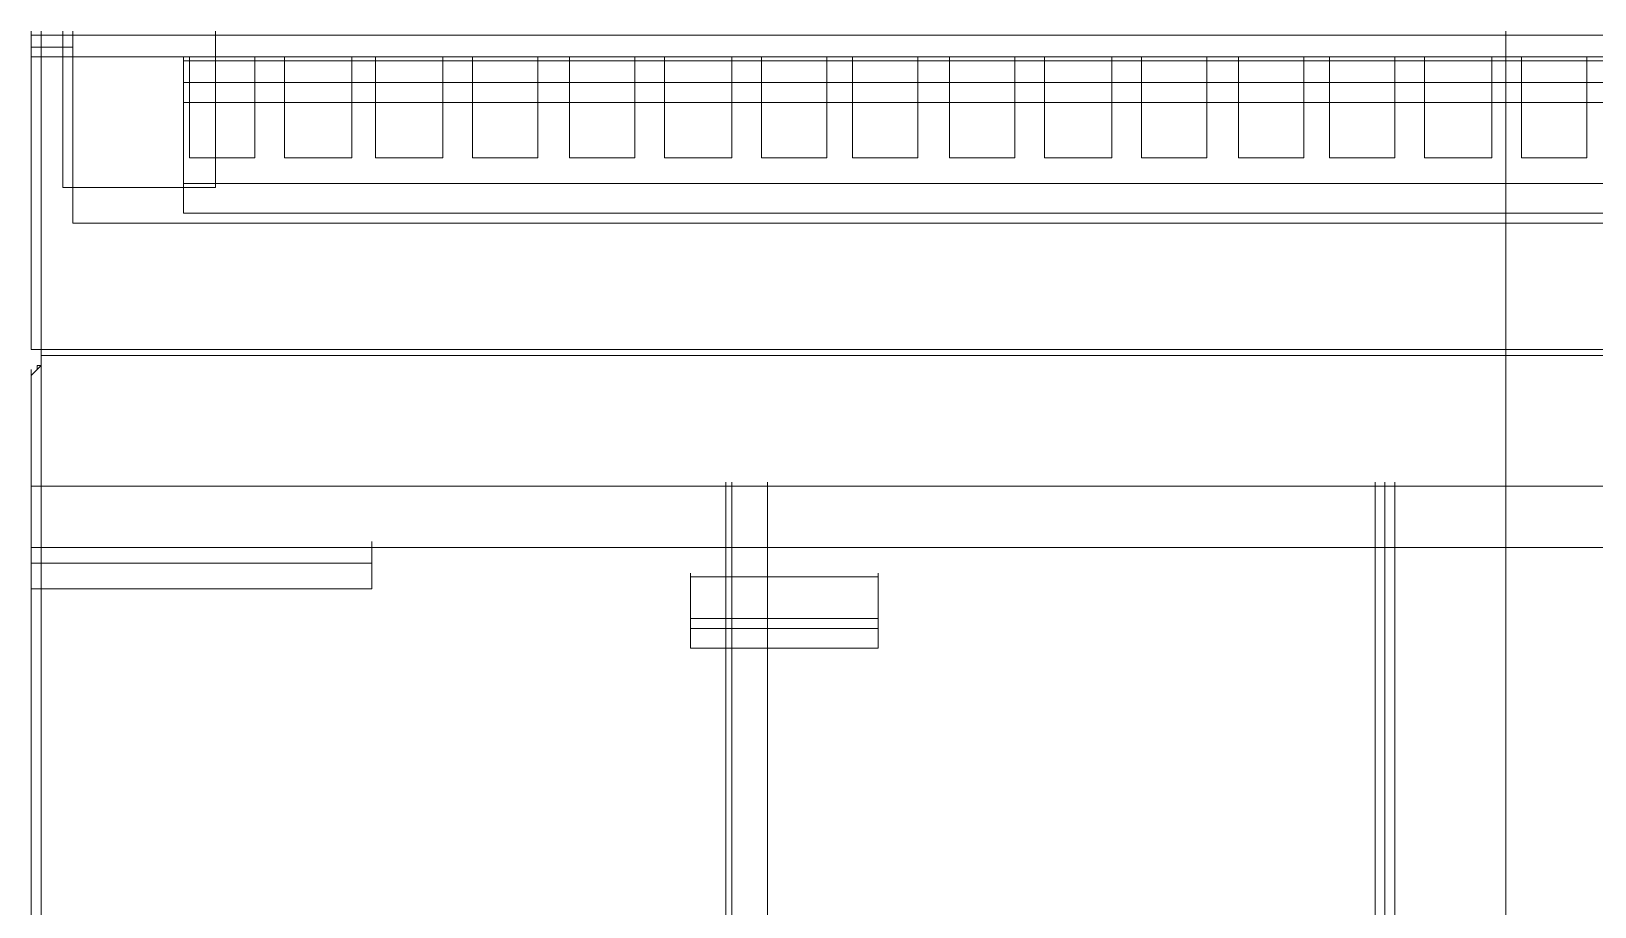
# Model space of a CAD drawing. Header units: millimetres. Extents: x 3 to 291, y 6 to 496.
# Drawn here: x 179.31 to 192.38, y 398.04 to 405.36 of the extents above; entities that cross this region are included whole.
import ezdxf

# ---------------------------------------------------------------- set-up
doc = ezdxf.new("R2010")
doc.units = ezdxf.units.MM
doc.layers.get('0').update_dxf_attribs({"linetype": 'CONTINUOUS'})

msp = doc.modelspace()

# ---------------------------------------------------------------- linework, layer by layer
at = {"color": 7, "linetype": 'Continuous', "lineweight": 20}
for points in [[(179.311, 405.328), (179.311, 405.361), (179.311, 405.361)], [(179.311, 405.328), (179.311, 405.361), (179.311, 405.361)], [(179.311, 405.328), (179.311, 405.361), (179.311, 405.361)], [(179.311, 405.328), (179.311, 405.361), (179.311, 405.361)], [(179.311, 405.328), (179.311, 405.361), (179.311, 405.361)], [(179.311, 405.328), (179.311, 405.361), (179.311, 405.361)], [(179.311, 405.328), (179.311, 405.361), (179.311, 405.361)], [(179.311, 405.328), (179.311, 405.361), (179.311, 405.361)], [(179.311, 405.328), (179.311, 405.361), (179.311, 405.361)], [(179.311, 405.328), (179.311, 405.361), (179.311, 405.361)], [(179.311, 405.328), (179.311, 405.361), (179.311, 405.361)], [(179.311, 405.328), (179.311, 405.361), (179.311, 405.361)], [(179.311, 405.328), (179.311, 405.361), (179.311, 405.361)], [(179.311, 405.328), (179.361, 405.328), (179.394, 405.328)], [(179.311, 402.697), (179.311, 405.328), (179.311, 405.328)], [(179.659, 405.328), (179.311, 405.328), (179.311, 405.146), (179.659, 405.146)], [(179.311, 405.146), (179.311, 405.328), (179.659, 405.328)], [(179.311, 405.328), (179.659, 405.328), (179.659, 405.328)], [(179.311, 405.328), (179.311, 405.278), (179.311, 405.229), (179.659, 405.229)], [(179.576, 405.328), (179.311, 405.328), (179.311, 405.146)], [(179.576, 405.328), (179.311, 405.328), (179.311, 405.328)], [(179.576, 405.146), (179.311, 405.146), (179.311, 405.328)], [(179.576, 405.328), (179.311, 405.328), (179.311, 405.146)], [(179.576, 405.328), (179.311, 405.328), (179.311, 405.328)], [(179.576, 405.146), (179.311, 405.146), (179.311, 405.328)], [(179.576, 405.328), (179.311, 405.328), (179.311, 405.146)], [(179.576, 405.328), (179.311, 405.328), (179.311, 405.328)], [(179.576, 405.146), (179.311, 405.146), (179.311, 405.328)], [(179.576, 405.328), (179.311, 405.328), (179.311, 405.146)], [(179.576, 405.328), (179.311, 405.328), (179.311, 405.328)], [(179.576, 405.146), (179.311, 405.146), (179.311, 405.328)], [(179.576, 405.328), (179.311, 405.328), (179.311, 405.146)], [(179.576, 405.328), (179.311, 405.328), (179.311, 405.328)], [(179.576, 405.146), (179.311, 405.146), (179.311, 405.328)], [(179.576, 405.328), (179.311, 405.328), (179.311, 405.146)], [(179.576, 405.328), (179.311, 405.328), (179.311, 405.328)], [(179.576, 405.146), (179.311, 405.146), (179.311, 405.328)], [(179.576, 405.328), (179.311, 405.328), (179.311, 405.146)], [(179.576, 405.328), (179.311, 405.328), (179.311, 405.328)], [(179.576, 405.146), (179.311, 405.146), (179.311, 405.328)], [(179.576, 405.328), (179.311, 405.328), (179.311, 405.146)], [(179.576, 405.328), (179.311, 405.328), (179.311, 405.328)], [(179.576, 405.146), (179.311, 405.146), (179.311, 405.328)], [(179.576, 405.328), (179.311, 405.328), (179.311, 405.146)], [(179.311, 405.328), (179.311, 405.229), (179.311, 405.229)], [(179.311, 405.328), (179.311, 405.146), (179.311, 405.146)], [(179.311, 405.328), (179.311, 402.697), (203.963, 402.697)], [(179.311, 405.328), (203.963, 405.328), (203.963, 402.697)], [(203.88, 405.328), (203.93, 405.328), (203.963, 405.328), (179.311, 405.328)], [(203.963, 405.328), (179.311, 405.328), (179.311, 405.328)], [(179.311, 402.697), (179.311, 405.328), (179.311, 405.328)], [(179.394, 405.328), (179.394, 405.361), (179.394, 405.361)], [(179.394, 405.328), (179.394, 405.361), (179.394, 405.361)], [(179.394, 405.328), (179.394, 402.697), (179.394, 402.697)], [(179.394, 405.328), (185.549, 405.328), (191.637, 405.328)], [(179.394, 402.697), (179.394, 405.328), (179.394, 405.328)], [(179.394, 402.697), (179.394, 405.328), (179.394, 405.328)], [(179.576, 405.328), (179.576, 405.361), (179.576, 405.361)], [(179.576, 405.328), (179.576, 405.361), (179.576, 405.361)], [(179.576, 405.328), (179.576, 405.361), (179.576, 405.361)], [(179.576, 405.328), (179.576, 405.361), (179.576, 405.361)], [(179.576, 405.328), (179.576, 405.361), (179.576, 405.361)], [(179.576, 405.328), (179.576, 405.361), (179.576, 405.361)], [(179.576, 405.328), (179.576, 405.361), (179.576, 405.361)], [(179.576, 405.328), (179.576, 405.361), (179.576, 405.361)], [(179.576, 405.328), (179.576, 405.361), (179.576, 405.361)], [(179.576, 405.146), (179.576, 404.054), (179.576, 405.328), (179.576, 405.146), (179.576, 405.328), (179.576, 405.146), (179.576, 405.328), (179.576, 405.146), (179.576, 405.328), (179.576, 405.146), (179.576, 405.328), (179.576, 405.146), (179.576, 405.328), (179.576, 405.146), (179.576, 405.328), (179.576, 405.146), (179.576, 405.328), (179.576, 405.146), (179.576, 405.328), (179.576, 405.146), (180.85, 405.146), (180.85, 404.054), (179.576, 404.054)], [(179.576, 405.328), (180.85, 405.328), (180.85, 404.054)], [(179.659, 405.328), (179.659, 405.361), (179.659, 405.361)], [(179.659, 405.328), (179.659, 405.361), (179.659, 405.361)], [(179.659, 405.229), (179.659, 405.278), (179.659, 405.328)], [(179.659, 405.229), (179.659, 403.756), (179.659, 405.328), (203.632, 405.328)], [(180.85, 405.328), (180.85, 405.361), (180.85, 405.361)], [(180.85, 405.328), (180.85, 405.361), (180.85, 405.361)], [(180.85, 405.328), (180.85, 405.361), (180.85, 405.361)], [(180.85, 405.328), (180.85, 405.361), (180.85, 405.361)], [(180.85, 405.328), (180.85, 405.361), (180.85, 405.361)], [(180.85, 405.328), (180.85, 405.361), (180.85, 405.361)], [(180.85, 405.328), (180.85, 405.361), (180.85, 405.361)], [(180.85, 405.328), (180.85, 405.361), (180.85, 405.361)], [(180.85, 405.328), (180.85, 405.361), (180.85, 405.361)], [(180.85, 405.328), (180.85, 405.361), (180.85, 405.361)], [(180.85, 405.146), (180.85, 405.328), (180.85, 405.146), (180.85, 405.328), (180.85, 405.146), (180.85, 405.328), (180.85, 405.146), (180.85, 405.328), (180.85, 405.146), (180.85, 405.328), (180.85, 405.146), (180.85, 405.328), (180.85, 405.146), (180.85, 405.328), (180.85, 405.146), (180.85, 405.328), (180.85, 405.146), (180.85, 405.328)], [(203.963, 405.328), (203.963, 405.146), (203.963, 405.328), (180.85, 405.328)], [(203.963, 405.328), (180.85, 405.328), (180.85, 405.328)], [(203.963, 405.328), (203.963, 405.146), (180.85, 405.146)], [(203.963, 405.146), (203.963, 405.328), (180.85, 405.328)], [(203.963, 405.328), (180.85, 405.328), (180.85, 405.328)], [(203.963, 405.328), (203.963, 405.146), (180.85, 405.146)], [(203.963, 405.146), (203.963, 405.328), (180.85, 405.328)], [(203.963, 405.328), (180.85, 405.328), (180.85, 405.328)], [(203.963, 405.328), (203.963, 405.146), (180.85, 405.146)], [(203.963, 405.146), (203.963, 405.328), (180.85, 405.328)], [(203.963, 405.328), (180.85, 405.328), (180.85, 405.328)], [(203.963, 405.328), (203.963, 405.146), (180.85, 405.146)], [(203.963, 405.146), (203.963, 405.328), (180.85, 405.328)], [(203.963, 405.328), (180.85, 405.328), (180.85, 405.328)], [(203.963, 405.328), (203.963, 405.146), (180.85, 405.146)], [(203.963, 405.146), (203.963, 405.328), (180.85, 405.328)], [(203.963, 405.328), (180.85, 405.328), (180.85, 405.328)], [(203.963, 405.328), (203.963, 405.146), (180.85, 405.146)], [(203.963, 405.146), (203.963, 405.328), (180.85, 405.328)], [(203.963, 405.328), (180.85, 405.328), (180.85, 405.328)], [(203.963, 405.328), (203.963, 405.146), (180.85, 405.146)], [(203.963, 405.146), (203.963, 405.328), (180.85, 405.328)], [(203.963, 405.328), (180.85, 405.328), (180.85, 405.328)], [(203.963, 405.328), (203.963, 405.146), (180.85, 405.146)], [(203.963, 405.146), (203.963, 405.328), (180.85, 405.328)], [(191.637, 405.328), (191.637, 405.361), (191.637, 405.361)], [(191.637, 402.697), (191.637, 405.328), (191.637, 405.328)], [(191.637, 405.328), (197.742, 405.328), (203.88, 405.328), (203.88, 402.697)], [(191.637, 402.697), (191.637, 405.328), (191.637, 405.328)], [(179.311, 405.229), (179.311, 405.278), (179.311, 405.278)], [(179.311, 405.146), (179.311, 405.196), (179.311, 405.196)], [(179.311, 405.146), (179.311, 405.196), (179.311, 405.196)], [(179.311, 405.146), (179.311, 405.196), (179.311, 405.196)], [(179.311, 405.146), (179.311, 405.196), (179.311, 405.196)], [(179.311, 405.146), (179.311, 405.196), (179.311, 405.196)], [(179.311, 405.146), (179.311, 405.196), (179.311, 405.196)], [(179.311, 405.146), (179.311, 405.196), (179.311, 405.196)], [(179.311, 405.146), (179.311, 405.196), (179.311, 405.196)], [(179.311, 405.146), (179.311, 405.196), (179.311, 405.196)], [(179.311, 405.146), (179.311, 405.196), (179.311, 405.196)], [(179.576, 405.146), (179.576, 405.196), (179.576, 405.196)], [(179.576, 405.146), (179.576, 405.196), (179.576, 405.196)], [(179.576, 405.146), (179.576, 405.196), (179.576, 405.196)], [(179.576, 405.146), (179.576, 405.196), (179.576, 405.196)], [(179.576, 405.146), (179.576, 405.196), (179.576, 405.196)], [(179.576, 405.146), (179.576, 405.196), (179.576, 405.196)], [(179.576, 405.146), (179.576, 405.196), (179.576, 405.196)], [(179.576, 405.146), (179.576, 405.196), (179.576, 405.196)], [(179.576, 405.146), (179.576, 405.196), (179.576, 405.196)], [(179.659, 405.229), (179.659, 405.278), (179.659, 405.278)], [(179.659, 405.146), (179.659, 405.196), (179.659, 405.196)], [(180.85, 405.146), (180.85, 405.196), (180.85, 405.196)], [(180.85, 405.146), (180.85, 405.196), (180.85, 405.196)], [(180.85, 405.146), (180.85, 405.196), (180.85, 405.196)], [(180.85, 405.146), (180.85, 405.196), (180.85, 405.196)], [(180.85, 405.146), (180.85, 405.196), (180.85, 405.196)], [(180.85, 405.146), (180.85, 405.196), (180.85, 405.196)], [(180.85, 405.146), (180.85, 405.196), (180.85, 405.196)], [(180.85, 405.146), (180.85, 405.196), (180.85, 405.196)], [(180.85, 405.146), (180.85, 405.196), (180.85, 405.196)], [(180.85, 405.146), (180.85, 405.196), (180.85, 405.196)], [(179.311, 405.146), (179.659, 405.146), (179.659, 405.146)], [(179.576, 405.146), (179.311, 405.146), (203.963, 405.146), (180.85, 405.146)], [(179.576, 405.146), (179.311, 405.146), (179.311, 405.146)], [(179.576, 405.146), (179.311, 405.146), (179.311, 405.146)], [(179.576, 405.146), (179.311, 405.146), (179.311, 405.146)], [(179.576, 405.146), (179.311, 405.146), (179.311, 405.146)], [(179.576, 405.146), (179.311, 405.146), (179.311, 405.146)], [(179.576, 405.146), (179.311, 405.146), (179.311, 405.146)], [(179.576, 405.146), (179.311, 405.146), (179.311, 405.146)], [(179.576, 405.146), (179.311, 405.146), (179.311, 405.146)], [(180.585, 405.113), (180.585, 405.146), (180.585, 405.146)], [(180.585, 405.113), (180.585, 405.146), (180.585, 405.146)], [(180.635, 405.113), (180.635, 405.146), (180.635, 405.146)], [(180.635, 405.113), (180.635, 405.146), (180.635, 405.146)], [(181.181, 405.113), (181.181, 404.302), (181.181, 405.113), (180.635, 405.113)], [(181.181, 404.302), (180.635, 404.302), (180.635, 405.113)], [(180.635, 404.302), (180.635, 405.113), (181.181, 405.113)], [(203.963, 405.146), (180.85, 405.146), (180.85, 405.146)], [(203.963, 405.146), (180.85, 405.146), (180.85, 405.146)], [(203.963, 405.146), (180.85, 405.146), (180.85, 405.146)], [(203.963, 405.146), (180.85, 405.146), (180.85, 405.146)], [(203.963, 405.146), (180.85, 405.146), (180.85, 405.146)], [(203.963, 405.146), (180.85, 405.146), (180.85, 405.146)], [(203.963, 405.146), (180.85, 405.146), (180.85, 405.146)], [(203.963, 405.146), (180.85, 405.146), (180.85, 405.146)], [(181.181, 405.113), (181.181, 405.146), (181.181, 405.146)], [(181.429, 405.113), (181.429, 405.146), (181.429, 405.146)], [(181.429, 405.113), (181.429, 405.146), (181.429, 405.146)], [(181.991, 405.113), (181.991, 404.302), (181.991, 405.113), (181.429, 405.113)], [(181.991, 404.302), (181.429, 404.302), (181.429, 405.113)], [(181.429, 404.302), (181.429, 405.113), (181.991, 405.113)], [(181.991, 405.113), (181.991, 405.146), (181.991, 405.146)], [(182.19, 405.113), (182.19, 405.146), (182.19, 405.146)], [(182.19, 405.113), (182.19, 405.146), (182.19, 405.146)], [(182.752, 405.113), (182.752, 404.302), (182.752, 405.113), (182.19, 405.113)], [(182.752, 404.302), (182.19, 404.302), (182.19, 405.113)], [(182.19, 404.302), (182.19, 405.113), (182.752, 405.113)], [(182.752, 405.113), (182.752, 405.146), (182.752, 405.146)], [(183.001, 405.113), (183.001, 405.146), (183.001, 405.146)], [(183.001, 405.113), (183.001, 405.146), (183.001, 405.146)], [(183.547, 405.113), (183.547, 404.302), (183.547, 405.113), (183.001, 405.113)], [(183.547, 404.302), (183.001, 404.302), (183.001, 405.113)], [(183.001, 404.302), (183.001, 405.113), (183.547, 405.113)], [(183.547, 405.113), (183.547, 405.146), (183.547, 405.146)], [(183.811, 405.113), (183.811, 405.146), (183.811, 405.146)], [(183.811, 405.113), (183.811, 405.146), (183.811, 405.146)], [(184.357, 405.113), (184.357, 404.302), (184.357, 405.113), (183.811, 405.113)], [(184.357, 404.302), (183.811, 404.302), (183.811, 405.113)], [(183.811, 404.302), (183.811, 405.113), (184.357, 405.113)], [(184.357, 405.113), (184.357, 405.146), (184.357, 405.146)], [(184.605, 405.113), (184.605, 405.146), (184.605, 405.146)], [(184.605, 405.113), (184.605, 405.146), (184.605, 405.146)], [(185.168, 405.113), (185.168, 404.302), (185.168, 405.113), (184.605, 405.113)], [(185.168, 404.302), (184.605, 404.302), (184.605, 405.113)], [(184.605, 404.302), (184.605, 405.113), (185.168, 405.113)], [(185.168, 405.113), (185.168, 405.146), (185.168, 405.146)], [(185.416, 405.113), (185.416, 405.146), (185.416, 405.146)], [(185.416, 405.113), (185.416, 405.146), (185.416, 405.146)], [(185.962, 405.113), (185.962, 404.302), (185.962, 405.113), (185.416, 405.113)], [(185.962, 404.302), (185.416, 404.302), (185.416, 405.113)], [(185.416, 404.302), (185.416, 405.113), (185.962, 405.113)], [(185.962, 405.113), (185.962, 405.146), (185.962, 405.146)], [(186.177, 405.113), (186.177, 405.146), (186.177, 405.146)], [(186.177, 405.113), (186.177, 405.146), (186.177, 405.146)], [(186.723, 405.113), (186.723, 404.302), (186.723, 405.113), (186.177, 405.113)], [(186.723, 404.302), (186.177, 404.302), (186.177, 405.113)], [(186.177, 404.302), (186.177, 405.113), (186.723, 405.113)], [(186.723, 405.113), (186.723, 405.146), (186.723, 405.146)], [(186.988, 405.113), (186.988, 405.146), (186.988, 405.146)], [(186.988, 405.113), (186.988, 405.146), (186.988, 405.146)], [(187.534, 405.113), (187.534, 404.302), (187.534, 405.113), (186.988, 405.113)], [(187.534, 404.302), (186.988, 404.302), (186.988, 405.113)], [(186.988, 404.302), (186.988, 405.113), (187.534, 405.113)], [(187.534, 405.113), (187.534, 405.146), (187.534, 405.146)], [(187.782, 405.113), (187.782, 405.146), (187.782, 405.146)], [(187.782, 405.113), (187.782, 405.146), (187.782, 405.146)], [(188.345, 405.113), (188.345, 404.302), (188.345, 405.113), (187.782, 405.113)], [(188.345, 404.302), (187.782, 404.302), (187.782, 405.113)], [(187.782, 404.302), (187.782, 405.113), (188.345, 405.113)], [(188.345, 405.113), (188.345, 405.146), (188.345, 405.146)], [(188.593, 405.113), (188.593, 405.146), (188.593, 405.146)], [(188.593, 405.113), (188.593, 405.146), (188.593, 405.146)], [(189.139, 405.113), (189.139, 404.302), (189.139, 405.113), (188.593, 405.113)], [(189.139, 404.302), (188.593, 404.302), (188.593, 405.113)], [(188.593, 404.302), (188.593, 405.113), (189.139, 405.113)], [(189.139, 405.113), (189.139, 405.146), (189.139, 405.146)], [(189.403, 405.113), (189.403, 405.146), (189.403, 405.146)], [(189.403, 405.113), (189.403, 405.146), (189.403, 405.146)], [(189.949, 405.113), (189.949, 404.302), (189.949, 405.113), (189.403, 405.113)], [(189.949, 404.302), (189.403, 404.302), (189.403, 405.113)], [(189.403, 404.302), (189.403, 405.113), (189.949, 405.113)], [(189.949, 405.113), (189.949, 405.146), (189.949, 405.146)], [(190.164, 405.113), (190.164, 405.146), (190.164, 405.146)], [(190.164, 405.113), (190.164, 405.146), (190.164, 405.146)], [(190.71, 405.113), (190.71, 404.302), (190.71, 405.113), (190.164, 405.113)], [(190.71, 404.302), (190.164, 404.302), (190.164, 405.113)], [(190.164, 404.302), (190.164, 405.113), (190.71, 405.113)], [(190.71, 405.113), (190.71, 405.146), (190.71, 405.146)], [(190.959, 405.113), (190.959, 405.146), (190.959, 405.146)], [(190.959, 405.113), (190.959, 405.146), (190.959, 405.146)], [(191.521, 405.113), (191.521, 404.302), (191.521, 405.113), (190.959, 405.113)], [(191.521, 404.302), (190.959, 404.302), (190.959, 405.113)], [(190.959, 404.302), (190.959, 405.113), (191.521, 405.113)], [(191.521, 405.113), (191.521, 405.146), (191.521, 405.146)], [(191.769, 405.113), (191.769, 405.146), (191.769, 405.146)], [(191.769, 405.113), (191.769, 405.146), (191.769, 405.146)], [(192.315, 405.113), (192.315, 404.302), (192.315, 405.113), (191.769, 405.113)], [(192.315, 404.302), (191.769, 404.302), (191.769, 405.113)], [(191.769, 404.302), (191.769, 405.113), (192.315, 405.113)], [(192.315, 405.113), (192.315, 405.146), (192.315, 405.146)], [(180.585, 404.931), (180.585, 404.981), (180.585, 404.981)], [(202.689, 404.765), (202.689, 404.931), (180.585, 404.931)], [(180.585, 404.765), (180.585, 404.815), (180.585, 404.815)], [(202.689, 404.087), (202.689, 404.765), (180.585, 404.765)], [(180.635, 404.302), (180.635, 404.352), (180.635, 404.352)], [(180.635, 404.302), (180.635, 404.352), (180.635, 404.352)], [(181.181, 404.302), (180.635, 404.302), (180.635, 404.302)], [(181.181, 404.302), (181.181, 404.352), (181.181, 404.352)], [(181.429, 404.302), (181.429, 404.352), (181.429, 404.352)], [(181.429, 404.302), (181.429, 404.352), (181.429, 404.352)], [(181.991, 404.302), (181.429, 404.302), (181.429, 404.302)], [(181.991, 404.302), (181.991, 404.352), (181.991, 404.352)], [(182.19, 404.302), (182.19, 404.352), (182.19, 404.352)], [(182.19, 404.302), (182.19, 404.352), (182.19, 404.352)], [(182.752, 404.302), (182.19, 404.302), (182.19, 404.302)], [(182.752, 404.302), (182.752, 404.352), (182.752, 404.352)], [(183.001, 404.302), (183.001, 404.352), (183.001, 404.352)], [(183.001, 404.302), (183.001, 404.352), (183.001, 404.352)], [(183.547, 404.302), (183.001, 404.302), (183.001, 404.302)], [(183.547, 404.302), (183.547, 404.352), (183.547, 404.352)], [(183.811, 404.302), (183.811, 404.352), (183.811, 404.352)], [(183.811, 404.302), (183.811, 404.352), (183.811, 404.352)], [(184.357, 404.302), (183.811, 404.302), (183.811, 404.302)], [(184.357, 404.302), (184.357, 404.352), (184.357, 404.352)], [(184.605, 404.302), (184.605, 404.352), (184.605, 404.352)], [(184.605, 404.302), (184.605, 404.352), (184.605, 404.352)], [(185.168, 404.302), (184.605, 404.302), (184.605, 404.302)], [(185.168, 404.302), (185.168, 404.352), (185.168, 404.352)], [(185.416, 404.302), (185.416, 404.352), (185.416, 404.352)], [(185.416, 404.302), (185.416, 404.352), (185.416, 404.352)], [(185.962, 404.302), (185.416, 404.302), (185.416, 404.302)], [(185.962, 404.302), (185.962, 404.352), (185.962, 404.352)], [(186.177, 404.302), (186.177, 404.352), (186.177, 404.352)], [(186.177, 404.302), (186.177, 404.352), (186.177, 404.352)], [(186.723, 404.302), (186.177, 404.302), (186.177, 404.302)], [(186.723, 404.302), (186.723, 404.352), (186.723, 404.352)], [(186.988, 404.302), (186.988, 404.352), (186.988, 404.352)], [(186.988, 404.302), (186.988, 404.352), (186.988, 404.352)], [(187.534, 404.302), (186.988, 404.302), (186.988, 404.302)], [(187.534, 404.302), (187.534, 404.352), (187.534, 404.352)], [(187.782, 404.302), (187.782, 404.352), (187.782, 404.352)], [(187.782, 404.302), (187.782, 404.352), (187.782, 404.352)], [(188.345, 404.302), (187.782, 404.302), (187.782, 404.302)], [(188.345, 404.302), (188.345, 404.352), (188.345, 404.352)], [(188.593, 404.302), (188.593, 404.352), (188.593, 404.352)], [(188.593, 404.302), (188.593, 404.352), (188.593, 404.352)], [(189.139, 404.302), (188.593, 404.302), (188.593, 404.302)], [(189.139, 404.302), (189.139, 404.352), (189.139, 404.352)], [(189.403, 404.302), (189.403, 404.352), (189.403, 404.352)], [(189.403, 404.302), (189.403, 404.352), (189.403, 404.352)], [(189.949, 404.302), (189.403, 404.302), (189.403, 404.302)], [(189.949, 404.302), (189.949, 404.352), (189.949, 404.352)], [(190.164, 404.302), (190.164, 404.352), (190.164, 404.352)], [(190.164, 404.302), (190.164, 404.352), (190.164, 404.352)], [(190.71, 404.302), (190.164, 404.302), (190.164, 404.302)], [(190.71, 404.302), (190.71, 404.352), (190.71, 404.352)], [(190.959, 404.302), (190.959, 404.352), (190.959, 404.352)], [(190.959, 404.302), (190.959, 404.352), (190.959, 404.352)], [(191.521, 404.302), (190.959, 404.302), (190.959, 404.302)], [(191.521, 404.302), (191.521, 404.352), (191.521, 404.352)], [(191.769, 404.302), (191.769, 404.352), (191.769, 404.352)], [(191.769, 404.302), (191.769, 404.352), (191.769, 404.352)], [(192.315, 404.302), (191.769, 404.302), (191.769, 404.302)], [(192.315, 404.302), (192.315, 404.352), (192.315, 404.352)], [(180.585, 404.087), (180.585, 404.137), (180.585, 404.137)], [(179.576, 404.054), (179.576, 404.087), (179.576, 404.087)], [(180.85, 404.054), (179.576, 404.054), (179.576, 404.054)], [(202.689, 403.839), (202.689, 404.087), (180.585, 404.087)], [(180.85, 404.054), (180.85, 404.087), (180.85, 404.087)], [(180.585, 403.839), (180.585, 403.872), (180.585, 403.872)], [(179.659, 403.756), (179.659, 403.789), (179.659, 403.789)], [(203.632, 403.756), (179.659, 403.756), (202.11, 403.756)], [(179.311, 402.697), (179.311, 402.73), (179.311, 402.73)], [(179.311, 402.697), (179.311, 402.73), (179.311, 402.73)], [(179.394, 402.697), (179.361, 402.697), (179.311, 402.697)], [(179.394, 402.697), (179.394, 402.73), (179.394, 402.73)], [(179.394, 402.697), (179.394, 402.73), (179.394, 402.73)], [(179.394, 402.648), (179.394, 402.697), (179.394, 402.697)], [(179.394, 402.648), (179.394, 402.697), (179.394, 402.697)], [(191.637, 402.697), (185.549, 402.697), (179.394, 402.697)], [(191.637, 402.697), (191.637, 402.73), (191.637, 402.73)], [(191.637, 402.648), (191.637, 402.697), (191.637, 402.697)], [(203.88, 402.697), (197.742, 402.697), (191.637, 402.697)], [(179.311, 402.482), (179.361, 402.532), (179.361, 402.565), (179.394, 402.565)], [(179.311, 402.482), (179.361, 402.532), (179.394, 402.565)], [(179.394, 401.556), (179.394, 402.648), (179.394, 402.565)], [(179.394, 402.648), (185.549, 402.648), (191.637, 402.648)], [(179.394, 402.648), (179.394, 402.565), (179.394, 402.565)], [(203.88, 402.648), (179.394, 402.648), (179.394, 402.648)], [(179.394, 401.556), (179.394, 402.648), (179.394, 402.648)], [(179.394, 402.565), (179.394, 402.615), (179.394, 402.615)], [(179.394, 402.565), (179.394, 402.615), (179.394, 402.615)], [(179.394, 402.565), (179.394, 402.615), (179.394, 402.615)], [(179.394, 402.565), (179.394, 401.556), (179.394, 401.556)], [(191.637, 401.556), (191.637, 402.648), (191.637, 402.648)], [(191.637, 402.648), (197.742, 402.648), (203.88, 402.648)], [(191.637, 401.556), (191.637, 402.648), (191.637, 402.648)], [(179.311, 402.482), (179.311, 402.532), (179.311, 402.532)], [(179.311, 402.482), (179.311, 402.532), (179.311, 402.532)], [(179.311, 402.482), (179.311, 401.556), (179.361, 401.556), (179.394, 401.556)], [(179.311, 402.482), (179.311, 401.043), (179.311, 395.5)], [(179.311, 401.556), (179.311, 402.482), (179.311, 402.482)], [(179.311, 401.556), (179.311, 401.589), (179.311, 401.589)], [(179.311, 401.556), (179.311, 401.589), (179.311, 401.589)], [(179.311, 401.556), (179.311, 401.589), (179.311, 401.589)], [(179.311, 401.556), (179.361, 401.556), (179.394, 401.556)], [(179.311, 401.556), (179.311, 394.988), (179.311, 394.988)], [(179.311, 401.556), (179.311, 394.988), (179.311, 394.988)], [(179.394, 401.556), (179.394, 401.589), (179.394, 401.589)], [(179.394, 401.556), (179.394, 401.589), (179.394, 401.589)], [(179.394, 401.556), (179.394, 401.589), (179.394, 401.589)], [(179.394, 401.556), (179.394, 394.988), (179.394, 394.988)], [(179.394, 394.988), (185.118, 394.988), (185.118, 401.556), (179.394, 401.556)], [(185.118, 401.556), (179.394, 401.556), (179.394, 401.556)], [(185.118, 401.556), (185.118, 401.589), (185.118, 401.589)], [(185.118, 401.556), (185.118, 401.589), (185.118, 401.589)], [(185.118, 394.988), (185.118, 401.556), (185.118, 401.556)], [(185.168, 401.556), (185.168, 401.589), (185.168, 401.589)], [(185.168, 401.556), (185.168, 401.589), (185.168, 401.589)], [(190.545, 401.556), (185.466, 401.556), (185.466, 394.988), (185.168, 394.988)], [(185.466, 401.556), (185.168, 401.556), (185.168, 394.988)], [(185.168, 401.556), (185.168, 394.988), (185.168, 394.988)], [(185.168, 401.556), (190.628, 401.556), (191.637, 401.556)], [(185.466, 401.556), (185.466, 401.589), (185.466, 401.589)], [(190.545, 401.556), (190.545, 394.988), (185.466, 394.988)], [(190.545, 401.556), (190.545, 401.589), (190.545, 401.589)], [(190.545, 401.556), (190.545, 401.589), (190.545, 401.589)], [(190.545, 394.988), (190.545, 401.556), (190.545, 401.556)], [(190.545, 401.556), (190.578, 401.556), (190.628, 401.556)], [(190.545, 401.556), (190.545, 394.988), (190.545, 394.988)], [(190.628, 401.556), (190.628, 401.589), (190.628, 401.589)], [(190.628, 401.556), (190.628, 401.589), (190.628, 401.589)], [(190.628, 401.556), (190.628, 401.589), (190.628, 401.589)], [(190.628, 401.556), (190.628, 401.589), (190.628, 401.589)], [(190.628, 401.556), (190.628, 401.589), (190.628, 401.589)], [(190.628, 401.556), (190.628, 394.988), (190.628, 394.988)], [(190.628, 401.556), (190.71, 401.556), (190.71, 401.556)], [(190.628, 401.556), (190.628, 394.988), (190.628, 394.988)], [(190.628, 401.556), (190.628, 394.988), (190.628, 394.988)], [(190.628, 394.988), (190.628, 401.556), (190.628, 401.556)], [(190.628, 401.556), (190.628, 394.988), (190.628, 394.988)], [(190.628, 401.556), (190.628, 394.988), (190.628, 394.988)], [(190.71, 401.556), (190.71, 401.589), (190.71, 401.589)], [(191.637, 401.556), (190.71, 401.556), (190.71, 394.988), (191.637, 394.988)], [(191.637, 401.556), (191.637, 401.589), (191.637, 401.589)], [(191.637, 401.556), (191.637, 401.589), (191.637, 401.589)], [(201.597, 401.556), (196.633, 401.556), (191.637, 401.556)], [(191.637, 394.988), (191.637, 401.556), (191.637, 401.556)], [(191.637, 401.556), (196.6, 401.556), (201.514, 401.556)], [(191.637, 391.215), (191.637, 394.988), (191.637, 401.556)], [(179.311, 401.043), (179.311, 401.093), (179.311, 401.093)], [(179.311, 401.043), (179.311, 401.093), (179.311, 401.093)], [(179.311, 401.043), (179.311, 401.093), (179.311, 401.093)], [(182.157, 401.043), (182.157, 400.911), (182.157, 400.695), (182.157, 401.043), (179.311, 401.043), (179.311, 400.911), (182.157, 400.911)], [(179.311, 400.695), (179.311, 401.043), (182.157, 401.043)], [(203.963, 401.043), (179.311, 401.043), (179.311, 401.043)], [(182.157, 401.043), (182.157, 401.093), (182.157, 401.093)], [(182.157, 401.043), (182.157, 401.093), (182.157, 401.093)], [(182.157, 401.043), (201.134, 401.043), (201.134, 401.043)], [(179.311, 400.911), (179.311, 400.96), (179.311, 400.96)], [(179.311, 400.911), (179.311, 400.695), (182.157, 400.695)], [(182.157, 400.911), (182.157, 400.96), (182.157, 400.96)], [(179.311, 400.695), (179.311, 400.745), (179.311, 400.745)], [(179.311, 400.695), (179.311, 400.745), (179.311, 400.745)], [(182.157, 400.695), (182.157, 400.745), (182.157, 400.745)], [(184.821, 400.795), (184.821, 400.828), (184.821, 400.828)], [(186.392, 400.447), (184.821, 400.447), (184.821, 400.795), (186.392, 400.795)], [(184.821, 400.795), (184.821, 400.199), (184.821, 400.199)], [(186.392, 400.795), (186.392, 400.828), (186.392, 400.828)], [(186.392, 400.199), (186.392, 400.795), (186.392, 400.795)], [(186.392, 400.365), (186.392, 400.447), (186.392, 400.795)], [(179.311, 400.695), (182.157, 400.695), (182.157, 400.695)], [(184.821, 400.447), (184.821, 400.497), (184.821, 400.497)], [(186.392, 400.447), (186.392, 400.497), (186.392, 400.497)], [(184.821, 400.365), (184.821, 400.447), (184.821, 400.447)], [(184.821, 400.365), (184.821, 400.414), (184.821, 400.414)], [(184.821, 400.365), (186.392, 400.365), (186.392, 400.365)], [(186.392, 400.365), (186.392, 400.414), (186.392, 400.414)], [(184.821, 400.199), (184.821, 400.232), (184.821, 400.232)], [(186.392, 400.199), (186.392, 400.232), (186.392, 400.232)]]:
    msp.add_lwpolyline(points, dxfattribs=at)
for points in [[(179.659, 405.328), (179.659, 405.146)], [(180.585, 405.113), (180.585, 403.839), (180.585, 404.087), (180.585, 404.765), (180.585, 404.931)], [(180.585, 405.113), (202.689, 405.113)], [(180.585, 403.839), (202.689, 403.839)], [(185.168, 401.556), (185.118, 401.556)], [(184.821, 400.365), (186.392, 400.365), (186.392, 400.199), (184.821, 400.199)]]:
    msp.add_lwpolyline(points, close=True, dxfattribs=at)

doc.saveas('drawing.dxf')
